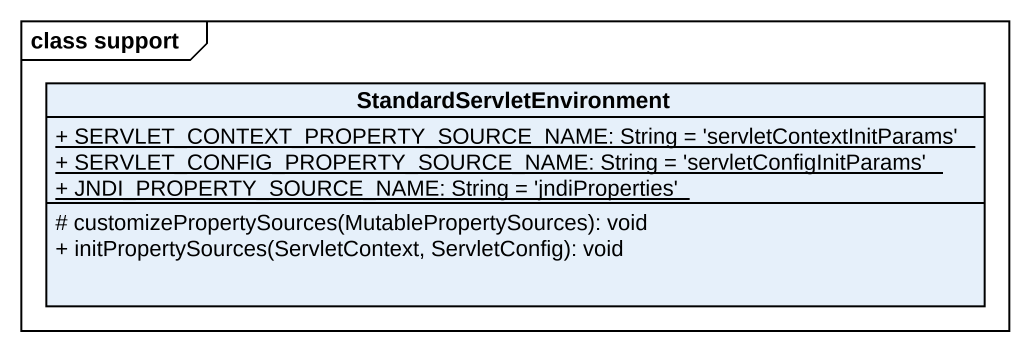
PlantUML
@startuml
mainframe class support
hide circle
hide empty members
skinparam classAttributeIconSize 0
class StandardServletEnvironment {
  {static} + SERVLET_CONTEXT_PROPERTY_SOURCE_NAME: String = 'servletContextInitParams'
  {static} + SERVLET_CONFIG_PROPERTY_SOURCE_NAME: String = 'servletConfigInitParams'
  {static} + JNDI_PROPERTY_SOURCE_NAME: String = 'jndiProperties'
  # customizePropertySources(MutablePropertySources): void
  + initPropertySources(ServletContext, ServletConfig): void
}
@enduml
